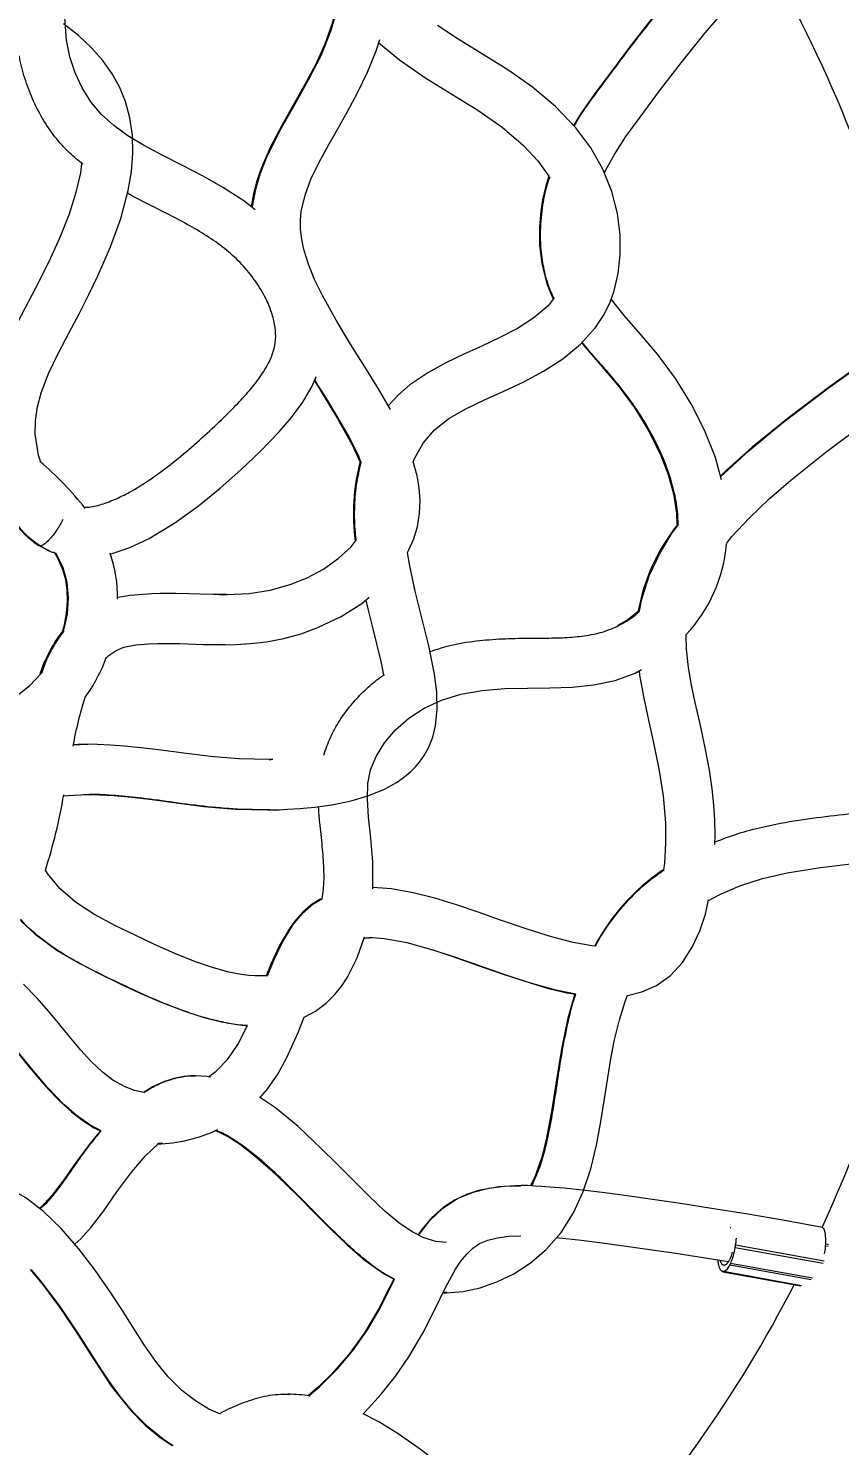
# Model space of a CAD drawing. Header units: millimetres. Extents: x -2254 to 2746, y -2930 to 2748.
# Drawn here: x 403.6 to 661.2, y -6.4 to 443.6 of the extents above; entities that cross this region are included whole.
import ezdxf

# ---------------------------------------------------------------- set-up
doc = ezdxf.new("R2010")
doc.units = ezdxf.units.MM
for name, color, linetype in [('DIKOM_ЗОНА', 80, 'Continuous'), ('DIKOM_ОБЪЕКТ', 7, 'Continuous'), ('DIKOM_РАЗМЕР_ЗОНА', 7, 'Continuous'), ('DIKOM_РАЗМЕР_ОБЪЕКТА', 7, 'Continuous')]:
    doc.layers.add(name, color=color, linetype=linetype)
doc.styles.add('style1', font='arialbd.ttf', dxfattribs={"width": 0.8})
doc.dimstyles.new('1-50', dxfattribs={"dimtxt": 300, "dimasz": 200, "dimexe": 100, "dimexo": 0, "dimgap": 100, "dimtad": 1, "dimtxsty": 'style1', "dimcen": 200, "dimclrd": 7, "dimclre": 7, "dimclrt": 7, "dimadec": 1, "dimazin": 2, "dimtfac": 1, "dimtmove": 0, "dimatfit": 2, "dimfxl": 0, "dimlwd": 25, "dimlwe": 18, "dimarcsym": 0})

# ---------------------------------------------------------------- blocks, each defined once
blk = doc.blocks.new('*D0')
at = {"layer": 'Defpoints', "color": 0, "transparency": 16777216}
for p in [(795.49, 231.6), (-196.96, 225.55), (795.49, -795.35)]:
    blk.add_point(p, dxfattribs=at)
at = {"layer": 'DIKOM_РАЗМЕР_ОБЪЕКТА', "color": 7, "lineweight": 18, "transparency": 16777216}
for p, q in [((795.49, 231.6), (795.49, -895.35)), ((-196.96, 225.55), (-196.96, -895.35))]:
    blk.add_line(p, q, dxfattribs=at)
at = {"layer": 'DIKOM_РАЗМЕР_ОБЪЕКТА', "color": 7, "lineweight": 25, "transparency": 16777216}
blk.add_line((3.04, -795.35), (595.49, -795.35), dxfattribs=at)
at = {"layer": 'DIKOM_РАЗМЕР_ОБЪЕКТА', "color": 7, "transparency": 16777216}
for points in [[(3.04, -762.02), (3.04, -828.68), (-196.96, -795.35)], [(595.49, -762.02), (595.49, -828.68), (795.49, -795.35)]]:
    blk.add_solid(points, dxfattribs=at)
at = {"layer": 'DIKOM_РАЗМЕР_ОБЪЕКТА', "color": 7, "transparency": 16777216, "insert": (299.27, -533.79), "char_height": 300, "attachment_point": 5, "style": 'style1'}
blk.add_mtext('{\\fArial|b0|i0|c204|p34;%%C1000}', dxfattribs=at)
blk = doc.blocks.new('*D1')
at = {"layer": 'Defpoints', "color": 0, "transparency": 16777216}
for p in [(-2253.64, 247.54), (2746.36, 247.54), (2746.36, -2829.65)]:
    blk.add_point(p, dxfattribs=at)
at = {"layer": 'DIKOM_РАЗМЕР_ЗОНА', "color": 7, "lineweight": 18, "transparency": 16777216}
for p, q in [((-2253.64, 247.54), (-2253.64, -2929.65)), ((2746.36, 247.54), (2746.36, -2929.65))]:
    blk.add_line(p, q, dxfattribs=at)
at = {"layer": 'DIKOM_РАЗМЕР_ЗОНА', "color": 7, "lineweight": 25, "transparency": 16777216}
blk.add_line((-2053.64, -2829.65), (2546.36, -2829.65), dxfattribs=at)
at = {"layer": 'DIKOM_РАЗМЕР_ЗОНА', "color": 7, "transparency": 16777216}
for points in [[(-2053.64, -2796.31), (-2053.64, -2862.98), (-2253.64, -2829.65)], [(2546.36, -2796.31), (2546.36, -2862.98), (2746.36, -2829.65)]]:
    blk.add_solid(points, dxfattribs=at)
at = {"layer": 'DIKOM_РАЗМЕР_ЗОНА', "color": 7, "transparency": 16777216, "insert": (256.79, -2568.08), "char_height": 300, "attachment_point": 5, "style": 'style1'}
blk.add_mtext('{\\fArial|b0|i0|c204|p34;%%C5000}', dxfattribs=at)

msp = doc.modelspace()

# ---------------------------------------------------------------- linework, layer by layer
at = {"layer": 'DIKOM_ЗОНА', "color": 3, "lineweight": 15}
msp.add_circle((246.358, 247.542), 2500, dxfattribs=at)
at = {"layer": 'DIKOM_ОБЪЕКТ', "color": 7, "linetype": 'Continuous', "lineweight": 15}
for p, q in [((421.296, 291.527), (421.098, 291.505)), ((411.873, 277.022), (412.133, 276.93)), ((466.422, 263.845), (465.21, 263.827)), ((481.186, 211.457), (480.143, 211.424)), ((479.578, 195.443), (480.21, 195.425)), ((510.051, 154.747), (511.877, 154.869)), ((511.849, 154.824), (510.621, 154.785)), ((478.176, 142.893), (476.895, 142.777)), ((456.658, 111.087), (456.085, 111.048)), ((446.274, 89.567), (444.894, 89.508)), ((626.421, 62.921), (626.649, 62.868)), ((628.073, 56.564), (656, 51.523)), ((656.319, 52.166), (628.183, 57.245)), ((656.745, 57.103), (657.599, 56.949)), ((657.639, 57.405), (656.776, 57.56)), ((622.653, 51.075), (622.656, 51.074)), ((626.318, 51.081), (652.134, 46.421)), ((626.56, 51.564), (652.592, 46.865)), ((624.139, 48.857), (648.909, 44.385)), ((624.283, 49.004), (649.104, 44.524)), ((535.22, 42.163), (536.362, 42.131)), ((486.127, 9.94), (484.33, 9.843))]:
    msp.add_line(p, q, dxfattribs=at)
at = {"layer": 'DIKOM_ОБЪЕКТ', "color": 7, "linetype": 'Continuous', "lineweight": 15, "flags": 128}
for points in [[(475.608, 385.948), (472.043, 388.761), (465.568, 392.964), (459.03, 396.64), (452.551, 399.987), (446.229, 403.199), (440.167, 406.457), (435.194, 409.471), (430.668, 412.724), (426.702, 416.284), (423.374, 420.213), (420.607, 424.627), (418.393, 429.432), (416.74, 434.506), (415.653, 439.764), (415.11, 446.897), (415.588, 454.196), (416.87, 461.762), (418.636, 469.507), (420.547, 477.371), (422.295, 485.395), (423.616, 493.546), (424.29, 501.83), (424.101, 509.299)], [(624.571, 473.433), (616.178, 463.93), (608.396, 454.87), (601.251, 446.213), (594.784, 437.961), (589.031, 430.298), (583.77, 423.245), (578.992, 416.478), (576.669, 412.758)], [(502.152, 454.323), (501.714, 451.43), (500.094, 445.121), (497.728, 438.505), (494.709, 431.927), (491.418, 425.753), (488.106, 419.931), (484.018, 412.731), (480.456, 405.913), (477.597, 399.407), (476.205, 395.449), (475.017, 391.011), (474.35, 386.941)], [(474.702, 386.663), (474.718, 386.946), (475.761, 392.468), (477.32, 397.626), (479.223, 402.442), (483.573, 411.273), (488.158, 419.422), (492.582, 427.225), (496.515, 434.895), (499.663, 442.611), (501.928, 450.546), (502.573, 454.286)], [(586.5, 397.596), (586.86, 398.41), (589.694, 403.546), (593.356, 409.182), (597.81, 415.366), (604.023, 423.671), (610.837, 432.601), (618.52, 442.081), (623.558, 447.991)], [(407.517, 305.816), (406.779, 308.031), (405.78, 314.689), (405.805, 319.066), (406.424, 323.439), (407.602, 327.877), (410.043, 334.191), (413.091, 340.513), (416.383, 346.766), (419.656, 352.96), (422.759, 359.034), (425.648, 365.001), (429.668, 374.198), (432.933, 383.214), (435.296, 392.077), (436.306, 398.041), (436.76, 403.933), (436.601, 409.682), (435.801, 415.189), (434.392, 420.318), (432.479, 424.94), (430.14, 429.142), (427.201, 433.309), (423.652, 437.382), (419.488, 441.296), (414.694, 444.98)], [(525.792, 305.876), (526.088, 306.758), (528.895, 311.868), (532.527, 316.087), (537.138, 319.661), (542.54, 322.788), (548.431, 325.639), (554.593, 328.431), (560.881, 331.393), (567.145, 334.727), (573.281, 338.655), (578.92, 343.267), (583.681, 348.552), (586.231, 352.399), (588.195, 356.342), (589.593, 360.178), (590.907, 365.735), (591.549, 371.693), (591.476, 378.052), (590.614, 384.752), (588.845, 391.722), (586.011, 398.821), (582.16, 405.623), (577.465, 411.924), (570.933, 418.775), (563.629, 424.893), (555.795, 430.352), (547.748, 435.368), (539.733, 440.303), (533.508, 444.439)], [(518.539, 322.544), (514.761, 329.094), (510.448, 336.091), (505.903, 343.32), (501.299, 350.872), (496.926, 358.744), (494.476, 363.837), (492.514, 368.718), (491.092, 373.352), (490.403, 376.636), (490.039, 379.738), (489.991, 382.639), (490.239, 385.368), (491.462, 390.64), (493.325, 395.627), (495.829, 400.914), (498.95, 406.69), (501.81, 411.701), (504.904, 417.122), (508.123, 423.047), (511.306, 429.597), (514.037, 436.374), (515.141, 439.98)], [(514.823, 438.939), (521.439, 433.533), (529.508, 427.984), (538.037, 422.69), (546.317, 417.554), (553.987, 412.22), (560.862, 406.335), (565.381, 401.468), (568.89, 396.642)], [(420.459, 400.592), (420.077, 397.644), (418.676, 391.395), (416.5, 384.541), (413.574, 377.138), (409.971, 369.259), (405.834, 361.026), (401.258, 352.371), (397.619, 345.338), (394.095, 337.532), (392.051, 331.746), (390.514, 325.429), (390.161, 322.252)], [(568.89, 396.642), (567.815, 393.136), (566.893, 389.124), (566.323, 385.654), (565.858, 380.441), (565.899, 374.795), (566.614, 368.757), (568.213, 362.426), (570.259, 357.545)], [(570.259, 357.545), (568.615, 355.51), (564.139, 351.702), (558.876, 348.317), (553.3, 345.363), (547.595, 342.682), (541.849, 340.077), (536.145, 337.351), (530.439, 334.233), (524.749, 330.381), (521.085, 327.236), (517.852, 323.735)], [(623.691, 300.278), (621.755, 307.344), (618.338, 315.99), (614.065, 324.366), (609.05, 332.404), (603.344, 340.092), (597.249, 347.274), (592.797, 352.42), (588.75, 357.529), (588.672, 357.65)], [(685.769, 349.612), (671.379, 339.413), (657.587, 329.476), (644.915, 319.936), (633.462, 310.647), (625.381, 303.435), (623.375, 301.431)], [(623.424, 301.251), (632.441, 309.59), (643.083, 318.354), (657.546, 329.317), (672.133, 339.824), (686.315, 349.867)], [(579.328, 343.72), (579.979, 342.87), (585.706, 336.233), (591.152, 329.772), (596.114, 323.006), (600.581, 315.722), (604.404, 307.956), (606.704, 301.911), (608.4, 295.778), (609.392, 289.639), (609.505, 286.022)], [(429.591, 276.712), (430.158, 276.831), (435.808, 278.773), (441.937, 281.652), (450.12, 286.56), (457.585, 291.939), (464.512, 297.58), (471.018, 303.373), (477.183, 309.256), (483.102, 315.356), (487.153, 320.06), (490.716, 324.906), (493.677, 329.949), (494.992, 333.051)], [(494.391, 331.632), (496.307, 328.57), (501.744, 319.729), (506.402, 311.326), (508.894, 305.88)], [(509.278, 305.742), (508.283, 308.197), (505.433, 313.86), (502.202, 319.536), (498.731, 325.233), (495.122, 330.984), (494.522, 331.943)], [(625.29, 280.046), (627.022, 282.221), (632.602, 288.218), (638.842, 294.168), (645.66, 300.095), (656.824, 309.01), (668.969, 318.065), (669.002, 318.089)], [(523.952, 277.142), (524.318, 277.781), (525.933, 281.471), (527.129, 285.445), (527.811, 289.578), (527.975, 293.685), (527.692, 297.668), (527.053, 301.482), (525.732, 306.085)], [(597.668, 258.522), (598.323, 262.058), (600.763, 269.761), (604.098, 276.873), (608.07, 283.384), (610.065, 286.086)], [(406.76, 279.475), (410.119, 277.647), (411.118, 277.291)], [(464.214, 263.862), (466.746, 263.842), (473.697, 264.198), (480.316, 265.19), (486.734, 266.97), (492.152, 269.161), (497.278, 271.916), (501.986, 275.213), (506.102, 279.012), (507.691, 281.049)], [(411.873, 277.022), (412.817, 275.474), (414.528, 271.513), (415.336, 268.574), (415.822, 265.328), (415.937, 261.721), (415.613, 257.804), (414.788, 253.653), (414.251, 251.974)], [(414.661, 251.944), (414.869, 252.506), (415.995, 257.614), (416.361, 262.737), (415.915, 267.691), (414.621, 272.325), (412.425, 276.822), (412.381, 276.885)], [(480.21, 195.425), (483.166, 195.524), (485.849, 195.672), (489.823, 195.893), (494.495, 196.314), (499.898, 197.058), (506.052, 198.324), (511.729, 200.012), (516.633, 202.038), (520.686, 204.294), (523.136, 206.027), (525.069, 207.674), (526.496, 209.103), (527.829, 210.658), (529.299, 212.73), (530.762, 215.386), (532.008, 218.593), (532.88, 222.186), (533.398, 227.364), (533.248, 232.829), (532.554, 238.535), (530.751, 247.577), (528.564, 256.471), (526.458, 264.872), (524.667, 272.884), (523.952, 277.142)], [(431.873, 262.95), (431.964, 262.976), (435.836, 263.66), (444.184, 264.218), (451.268, 264.137)], [(465.21, 263.827), (462.254, 263.829), (458.054, 263.915), (454.527, 264.033), (450.383, 264.166), (445.569, 264.23)], [(465.269, 247.828), (469.485, 247.927), (474.122, 248.232), (479.19, 248.834), (484.65, 249.865), (490.237, 251.387), (495.532, 253.305), (502.868, 256.818), (509.456, 261.011), (511.78, 262.944)], [(510.711, 262.055), (511.364, 259.251), (512.751, 253.743), (514.155, 248.177), (515.484, 242.561), (516.326, 238.339)], [(597.227, 258.4), (593.901, 255.776), (590.859, 254.045)], [(428.268, 243.6), (429.271, 244.617), (431.412, 246.058), (433.883, 247.061), (437.747, 247.881), (441.751, 248.184), (445.621, 248.23)], [(466.215, 247.85), (459.158, 247.905), (451.614, 248.135), (444.558, 248.217)], [(621.604, 184.499), (621.658, 187.471), (621.549, 192.252), (621.258, 196.958), (620.728, 202.114), (619.866, 208.023), (618.641, 214.607), (617.086, 221.81), (615.328, 229.58), (614.173, 235.038), (613.183, 240.686), (612.555, 246.459), (612.472, 250.799), (612.497, 251.088)], [(365.463, 223.133), (372.711, 223.33), (380.057, 224.24), (385.422, 225.418), (390.591, 227.051), (395.478, 229.168), (399.983, 231.793), (404, 234.942), (407.546, 238.67), (407.885, 239.144)], [(512.91, 170.437), (512.923, 170.551), (512.931, 178.899), (512.314, 186.485), (511.622, 193.156), (511.245, 198.949), (511.408, 203.851), (512.241, 208.129), (513.976, 212.425), (516.635, 216.718), (520.142, 220.824), (524.396, 224.572), (529.286, 227.781), (534.784, 230.313), (540.925, 232.154), (547.659, 233.34), (554.853, 233.954), (562.036, 234.146), (569.162, 234.196), (576.224, 234.431), (583.173, 235.139), (589.911, 236.57), (596.227, 238.874), (598.305, 239.999)], [(605.404, 176.419), (605.692, 178.595), (606.049, 184.937), (605.988, 191.35), (605.294, 199.891), (603.943, 208.49), (602.117, 217.249), (600.591, 223.985), (599.085, 230.933), (597.79, 238.188), (597.636, 239.637)], [(422.4, 216.306), (419.257, 216.234), (417.787, 216.138)], [(480.143, 211.424), (470.439, 211.681), (461.395, 212.41), (452.925, 213.45), (444.93, 214.527), (439.291, 215.208), (434.104, 215.714), (429.677, 216.041), (425.477, 216.249), (422.4, 216.306)], [(414.74, 199.871), (417.947, 200.174), (422.517, 200.306)], [(422.517, 200.306), (426.207, 200.254), (430.829, 200.023), (436.383, 199.539), (442.916, 198.749), (450.531, 197.695), (459.316, 196.58), (469.239, 195.736), (479.578, 195.443)], [(476.895, 142.777), (475.518, 142.799), (473.621, 142.921), (471.182, 143.218), (467.23, 143.978), (462.367, 145.284), (456.615, 147.235), (450.109, 149.834), (443.603, 152.726), (437.225, 155.75), (431.028, 158.797), (424.363, 162.378), (418.503, 166.207), (413.587, 170.458), (409.643, 175.224), (409.002, 176.327)], [(619.56, 166.657), (623.132, 168.626), (629.522, 171.375), (636.663, 173.662), (644.585, 175.49), (655.081, 177.182), (666.566, 178.522), (667.898, 178.649)], [(496.434, 167.191), (493.689, 165.483), (490.885, 163.108), (488.609, 160.631), (486.686, 158.074), (483.359, 152.441), (480.512, 146.285), (479.193, 142.986)], [(479.567, 143.02), (481.605, 147.946), (484.256, 153.459), (487.71, 159.052), (490.537, 162.469), (494.072, 165.6), (497.012, 167.356)], [(583.71, 152.189), (582.531, 152.267), (576.59, 153.328), (569.738, 155.109), (562.023, 157.543), (553.536, 160.48), (546.454, 162.971), (539.49, 165.323), (532.607, 167.431), (525.748, 169.176), (518.844, 170.401), (512.923, 170.795)], [(593.842, 136.552), (598.396, 137.676), (602.995, 139.685), (607.497, 142.887), (611.343, 147.056), (614.425, 151.864), (616.818, 157.079), (618.571, 162.342), (619.605, 166.853)], [(401.018, 160.547), (401.417, 160.075), (405.629, 156.088), (412.63, 150.914), (420.1, 146.558), (426.229, 143.428), (432.482, 140.38), (439.042, 137.317), (445.959, 134.325), (452.938, 131.65), (459.28, 129.604), (464.926, 128.171), (469.813, 127.295), (473.115, 126.952)], [(491.158, 129.7), (494.744, 131.608), (498.129, 134.131), (500.893, 136.861), (503.075, 139.579), (504.919, 142.372), (508.008, 148.494), (510.339, 155.171)], [(577.476, 136.97), (571.08, 138.234), (562.723, 140.587), (554.66, 143.237), (546.792, 145.986), (539.051, 148.681), (531.411, 151.158), (523.886, 153.218), (516.576, 154.568), (512.868, 154.856), (511.849, 154.824)], [(531.409, 151.159), (532.35, 150.883), (538.324, 148.924), (546.133, 146.198), (554.4, 143.294), (563.224, 140.399), (568.748, 138.809), (574.575, 137.413), (577.307, 136.953)], [(426.693, 93.531), (423.048, 95.474), (418.7, 98.573), (414.827, 101.967), (409.696, 107.312), (405.103, 112.71), (400.795, 117.983), (396.589, 122.973), (392.351, 127.5), (387.998, 131.343), (382.662, 134.74), (376.551, 137.376), (369.814, 139.496), (362.609, 141.401), (356.542, 143.051)], [(356.697, 143.075), (359.16, 142.373), (365.196, 140.8), (371.424, 139.086), (377.673, 136.966), (382.718, 134.652), (387.442, 131.598), (391.972, 127.599), (398.211, 120.724), (404.07, 113.587), (406.974, 110.097), (409.924, 106.725), (413.192, 103.288), (417.243, 99.559), (420.516, 97.017), (424.362, 94.575), (426.465, 93.562)], [(440.238, 105.789), (437.302, 106.405), (434.267, 107.491), (430.398, 109.625), (427.085, 112.179), (423.44, 115.668), (420.253, 119.176), (417.008, 123.028), (413.644, 127.148), (410.075, 131.459), (406.258, 135.802), (401.992, 140.142)], [(536.362, 42.131), (541.657, 42.55), (547.007, 43.716), (552.369, 45.59), (557.703, 48.181), (562.964, 51.577), (568.054, 55.909), (572.726, 61.284), (576.663, 67.516), (579.788, 74.35), (582.176, 81.559), (583.993, 89.005), (585.413, 96.561), (586.55, 103.718), (587.562, 110.354), (588.569, 116.475), (589.647, 122.081), (591.27, 128.781), (593.106, 134.665), (593.884, 136.658)], [(577.098, 137.045), (574.899, 129.382), (572.863, 119.544), (571.284, 109.762), (569.817, 100.305), (568.113, 91.268), (566.478, 84.872), (564.388, 78.935), (562.991, 76.132)], [(460.775, 110.742), (463.244, 112.5), (466.954, 116.328), (470.093, 120.96), (472.871, 126.378), (473.115, 126.952)], [(477.14, 104.13), (479.432, 106.719), (482.781, 111.588), (485.694, 116.885), (489.213, 124.743), (491.158, 129.7)], [(461.463, 110.601), (460.323, 110.835), (456.658, 111.087)], [(536.315, 58.131), (532.981, 58.425), (529.153, 59.579), (525.409, 61.486), (521.263, 64.34), (516.76, 68.11), (511.891, 72.694), (506.669, 77.894), (501.535, 83.091), (496.602, 88.009), (489.215, 94.947), (482.058, 100.847), (477.004, 104.221)], [(426.517, 93.625), (422.958, 89.364), (418.664, 83.48), (414.818, 77.989), (411.158, 73.153), (407.529, 69.247), (407.14, 68.937)], [(462.912, 93.709), (464.186, 93.202), (467.32, 91.544), (470.912, 89.198), (475.741, 85.453), (480.588, 81.183), (485.241, 76.748), (489.738, 72.271), (494.125, 67.83), (499.519, 62.424), (504.927, 57.251), (510.556, 52.411), (516.607, 48.13), (519.833, 46.358)], [(418.321, 57.553), (420.217, 59.298), (423.498, 62.977), (427.503, 68.229), (431.681, 74.179), (436.411, 80.598), (440.631, 85.483), (444.935, 89.51)], [(464.612, 3.601), (460.928, 5.263), (456.662, 7.82), (452.301, 11.192), (448.005, 15.469), (444.031, 20.388), (440.365, 25.658), (436.866, 31.094), (433.413, 36.533), (429.958, 41.819), (424.753, 49.317), (419.458, 56.244), (413.985, 62.543), (408.371, 67.987), (402.798, 72.287), (397.343, 75.369), (394.724, 76.44), (392.172, 77.232), (389.133, 77.886), (385.459, 78.177)], [(559.943, 76.237), (552.948, 75.821), (546.569, 74.612), (542.735, 73.373), (539.099, 71.711), (535.292, 69.263), (531.683, 66.032), (528.476, 62.241), (527.309, 60.518)], [(527.531, 60.405), (527.907, 60.997), (531.115, 65.099), (535.102, 68.935), (539.866, 72.059), (544.868, 74.144), (549.826, 75.383), (554.642, 76.016), (559.968, 76.162)], [(655.779, 62.939), (643.131, 65.193), (631.395, 67.209), (620.565, 68.97), (610.661, 70.467), (601.759, 71.755), (593.777, 72.899), (586.691, 73.859), (579.578, 74.724), (573.742, 75.335), (569.17, 75.736), (566.567, 75.914), (564.283, 76.059), (562.071, 76.185), (559.943, 76.237)], [(509.905, 3.761), (510.508, 4.33), (515.636, 9.947), (520.252, 15.793), (524.359, 21.789), (528.828, 29.383), (532.613, 36.839), (535.963, 43.682), (539.257, 49.655), (540.955, 52.207), (542.771, 54.471), (544.718, 56.345), (546.846, 57.762), (549.449, 58.865), (552.549, 59.642), (556.088, 60.089), (559.999, 60.237)], [(625.829, 51.974), (609.232, 54.609), (587.376, 57.731), (579.255, 58.76), (571.266, 59.604)], [(656.385, 54.491), (656.681, 56.144), (656.852, 58.684), (656.703, 60.833), (656.25, 62.35), (655.757, 62.848)], [(627.092, 55.038), (627.076, 54.978), (627.009, 54.743), (626.718, 53.846), (626.395, 53.04), (626.225, 52.678), (626.138, 52.508), (626.051, 52.345), (625.873, 52.042), (625.784, 51.903), (625.694, 51.772), (625.604, 51.65), (625.423, 51.43), (625.334, 51.334), (625.244, 51.246), (625.155, 51.167), (624.978, 51.036), (624.891, 50.985), (624.805, 50.942), (624.719, 50.909), (624.635, 50.885), (624.469, 50.866)], [(404.165, 49.506), (408.373, 44.49), (413.748, 37.193), (419.253, 28.973), (424.54, 20.658), (430.012, 12.465), (436.114, 4.77), (440.648, 0.168), (445.469, -3.821), (449.255, -6.358)], [(449.511, -6.367), (446.38, -4.328), (441.375, -0.251), (436.822, 4.32), (432.775, 9.182), (429.157, 14.169), (425.85, 19.157), (419.684, 28.842), (413.463, 38.076), (406.893, 46.733), (404.434, 49.571)], [(622.504, 52.502), (622.532, 52.113), (622.602, 51.548)], [(622.602, 51.548), (622.584, 51.399), (622.584, 51.265), (622.602, 51.158), (622.638, 51.088), (622.661, 51.071), (622.687, 51.066)], [(622.687, 51.066), (622.804, 50.591), (622.945, 50.17), (623.258, 49.561), (623.644, 49.161), (623.842, 49.057), (624.052, 49.003)], [(624.469, 50.866), (623.883, 51.158), (623.813, 51.244), (623.745, 51.342), (623.681, 51.45), (623.62, 51.569), (623.508, 51.838), (623.458, 51.988), (623.411, 52.148), (623.368, 52.317), (623.358, 52.367)], [(626.318, 51.081), (626.377, 51.105), (626.439, 51.184), (626.496, 51.309), (626.54, 51.457), (626.56, 51.564)], [(519.593, 46.627), (518.334, 44.063), (514.636, 36.775), (510.29, 29.494), (505.348, 22.626), (499.823, 16.287), (495.835, 12.381), (492.394, 9.462)], [(492.623, 9.428), (496.088, 12.364), (501.619, 17.887), (506.671, 23.912), (511.221, 30.402), (515.288, 37.313), (519.022, 44.72), (519.889, 46.469)], [(624.052, 49.003), (624.08, 48.907), (624.124, 48.86), (624.181, 48.868), (624.243, 48.933), (624.283, 49.004)], [(579.922, -52.855), (572.467, -46.125), (562.527, -37.047), (553.217, -28.604), (544.463, -20.875), (536.2, -13.928), (528.388, -7.829), (520.991, -2.627), (514.861, 1.153), (509.905, 3.761)]]:
    msp.add_lwpolyline(points, dxfattribs=at)
at = {"layer": 'DIKOM_ОБЪЕКТ', "color": 7, "linetype": 'Continuous', "lineweight": 15}
for centre, radius, start, end in [((261.699, 250.639), 433.571, 13.0348, 29.21392), ((337.337, 224.264), 107.601, 38.42243, 49.47527), ((573.807, 289.222), 67.023, 165.58446, 187.20463), ((427.007, 308.239), 35.268, 198.7034, 234.9648), ((657.72, 247.497), 61.509, 141.60148, 169.57188), ((576.96, 284.126), 48.522, 317.08681, 354.89323), ((391.911, 263.379), 39.981, 358.51522, 19.78165), ((448.488, 225.926), 42.725, 141.9798, 162.46968), ((449.51, 224.846), 44.474, 142.59121, 162.00266), ((380.71, 261.233), 50.721, 323.69888, 340.15829), ((533.263, 195.19), 117.369, 162.08169, 169.91909), ((237.4, 230.577), 179.983, 342.4464, 350.29842), ((642.279, 121.241), 66.483, 124.11862, 152.18935), ((258.569, 245.21), 436.947, 335.34078, 351.10118), ((457.177, 81.376), 29.707, 92.10775, 124.53345), ((443.54, 136.153), 46.723, 271.20045, 295.55252), ((606.615, 60.477), 21.809, 351.47881, 357.42263), ((607.949, 59.898), 20.398, 335.83702, 350.5927), ((626.957, 57.097), 1.237, 334.46206, 7.47523), ((623.26, 51.92), 3.171, 288.82822, 344.65329), ((275.459, 235.86), 417.619, 316.51272, 332.78747), ((486.302, -30.451), 40.392, 80.54931, 90.24819)]:
    msp.add_arc(centre, radius, start, end, dxfattribs=at)
for points, knots in [([(576.873, 412.544), (577.451, 413.511), (579.611, 417.127), (583.82, 422.927), (589.206, 430.103), (595.912, 439.132), (604.329, 449.775), (614.599, 461.864), (621.585, 469.742), (625.07, 473.67)], [0, 0, 0, 0, 0.0430573, 0.1610744, 0.2749206, 0.3882064, 0.5933795, 0.7972205, 1, 1, 1, 1]), ([(420.875, 400.472), (419.463, 401.599), (416.24, 404.17), (411.911, 409.054), (407.942, 414.86), (404.74, 421.128), (402.374, 427.699), (401.044, 432.296), (400.709, 434.706), (400.695, 434.812)], [0, 0, 0, 0, 0.1353423, 0.3087958, 0.482336, 0.653584, 0.8232998, 0.9922076, 1, 1, 1, 1]), ([(570.641, 357.552), (570.13, 358.615), (568.697, 361.597), (567.277, 366.881), (566.305, 373.15), (566.096, 380.033), (566.868, 387.38), (567.996, 393.096), (569.094, 396.007), (569.267, 396.465)], [0, 0, 0, 0, 0.0892389, 0.250443, 0.4089935, 0.5652803, 0.7650553, 0.9630428, 1, 1, 1, 1]), ([(421.117, 291.525), (421.515, 291.522), (423.44, 291.506), (426.982, 292.425), (431.659, 294.19), (437.239, 297.084), (443.527, 301.122), (450.401, 306.326), (457.104, 312.005), (463.075, 317.526), (468.341, 322.665), (472.79, 327.341), (476.703, 332.083), (479.632, 336.61), (481.449, 340.829), (482.232, 344.749), (482.029, 348.773), (481.051, 352.916), (479.152, 357.697), (476.173, 362.848), (472.055, 368.086), (467.165, 372.751), (461.625, 376.849), (455.565, 380.542), (449.23, 383.912), (442.756, 387.195), (438.012, 389.533), (435.472, 390.976), (435.064, 391.207)], [0, 0, 0, 0, 0.0079412, 0.0384178, 0.0719199, 0.1072837, 0.1623631, 0.2188775, 0.2762178, 0.3341125, 0.3774931, 0.4195537, 0.4595634, 0.4964588, 0.522943, 0.5468717, 0.5715631, 0.5985923, 0.6273754, 0.669406, 0.712362, 0.7558038, 0.8006844, 0.8472581, 0.895474, 0.9423794, 0.9907554, 1, 1, 1, 1]), ([(609.921, 285.89), (609.895, 287.345), (609.83, 291.003), (608.666, 296.82), (606.749, 303.273), (604.147, 309.607), (601.011, 315.767), (597.402, 321.71), (593.381, 327.431), (589.072, 332.715), (584.642, 337.8), (581.399, 341.401), (579.747, 343.54), (579.479, 343.888)], [0, 0, 0, 0, 0.0642502, 0.161534, 0.2613387, 0.3630362, 0.4661423, 0.5701676, 0.674786, 0.7806745, 0.8780656, 0.9801667, 1, 1, 1, 1]), ([(507.715, 280.84), (507.602, 281.746), (507.185, 285.128), (507.111, 291.083), (507.613, 298.547), (508.731, 303.377), (509.278, 305.742)], [0, 0, 0, 0, 0.1091952, 0.4071492, 0.7095825, 1, 1, 1, 1]), ([(407.282, 279.249), (405.809, 280.323), (402.959, 282.4), (399.58, 286.399), (396.881, 290.576), (395.081, 294.026), (394.296, 296.116), (394.077, 296.7)], [0, 0, 0, 0, 0.2489472, 0.4814451, 0.7027337, 0.9170483, 1, 1, 1, 1]), ([(414.52, 287.615), (414.248, 287.084), (413.685, 285.986), (412.607, 284.263), (411.381, 282.569), (409.92, 280.879), (408.391, 279.527), (407.642, 279.339), (407.282, 279.249)], [0, 0, 0, 0, 0.1312273, 0.2712167, 0.4210965, 0.5761959, 0.796473, 1, 1, 1, 1]), ([(407.282, 279.249), (407.07, 279.251), (406.848, 279.253), (406.772, 279.474), (406.768, 279.485)], [0, 0, 0, 0, 0.9512606, 1, 1, 1, 1]), ([(412.381, 276.885), (412.009, 276.987), (410.204, 277.483), (408.575, 278.467), (407.282, 279.249)], [0, 0, 0, 0, 0.206229, 1, 1, 1, 1]), ([(531.118, 245.737), (533.198, 246.418), (537.994, 247.987), (545.721, 249.172), (553.985, 249.847), (562, 249.983), (569.404, 249.977), (576.161, 250.216), (582.221, 250.937), (587.869, 252.381), (592.951, 254.945), (596.218, 257.062), (597.625, 258.479), (597.668, 258.522)], [0, 0, 0, 0, 0.0950066, 0.2189653, 0.3396989, 0.4568413, 0.5687199, 0.6629955, 0.7517987, 0.8347161, 0.9150711, 0.9973954, 1, 1, 1, 1]), ([(497.367, 212.812), (498.013, 214.709), (499.326, 218.56), (502.326, 223.826), (505.849, 228.668), (509.838, 232.954), (513.454, 236.23), (515.848, 237.884), (516.673, 238.455)], [0, 0, 0, 0, 0.1808164, 0.3672103, 0.5494199, 0.7287112, 0.9064692, 1, 1, 1, 1]), ([(417.78, 216.103), (418.776, 216.188), (420.316, 216.319), (421.859, 216.281), (422.405, 216.267)], [0, 0, 0, 0, 0.6467221, 1, 1, 1, 1]), ([(480.23, 195.479), (477.263, 195.492), (470.672, 195.522), (460.538, 196.363), (449.987, 197.743), (440.277, 199.165), (431.346, 200.017), (425.143, 200.437), (421.735, 200.248), (421.064, 200.211)], [0, 0, 0, 0, 0.1498528, 0.3328004, 0.5129278, 0.6868946, 0.8276942, 0.9660407, 1, 1, 1, 1]), ([(496.883, 167.279), (497.025, 168.219), (497.499, 171.354), (497.514, 176.917), (496.928, 184.034), (496.219, 190.528), (495.781, 194.749), (495.752, 196.426), (495.75, 196.487)], [0, 0, 0, 0, 0.0973442, 0.3245971, 0.5663558, 0.8283365, 0.993776, 1, 1, 1, 1]), ([(621.619, 185.308), (624.075, 186.235), (629.012, 188.1), (637.904, 190.408), (648.114, 192.292), (659.529, 193.742), (670.806, 194.884), (681.991, 195.916), (690.215, 196.658), (694.712, 197.099), (695.504, 197.176)], [0, 0, 0, 0, 0.1043439, 0.209737, 0.3659622, 0.5188913, 0.6697005, 0.8192755, 0.9681537, 1, 1, 1, 1]), ([(583.703, 152.174), (583.71, 152.189), (584.963, 154.877), (588.253, 159.824), (593.729, 166.65), (599.564, 172.24), (603.704, 175.205), (605.519, 176.504)], [0, 0, 0, 0, 0.0014944, 0.2658299, 0.5319331, 0.7949098, 1, 1, 1, 1]), ([(473.133, 126.994), (472.606, 127.013), (470.129, 127.102), (465.806, 127.926), (460.246, 129.249), (454.894, 130.927), (448.243, 133.343), (440.374, 136.668), (431.31, 140.956), (423.507, 144.762), (416.932, 148.298), (411.525, 151.619), (406.313, 155.61), (402.782, 158.671), (401.25, 160.59), (401.143, 160.724)], [0, 0, 0, 0, 0.0198089, 0.0931175, 0.1643603, 0.2340871, 0.3027224, 0.4286407, 0.5524326, 0.6759789, 0.7515646, 0.8297477, 0.910627, 0.9937724, 1, 1, 1, 1]), ([(563.395, 76.109), (564.022, 77.388), (565.499, 80.401), (567.138, 85.553), (568.782, 92.111), (570.17, 99.715), (571.475, 108.303), (572.803, 117.17), (574.52, 126.215), (576.024, 132.891), (577.277, 136.41), (577.476, 136.97)], [0, 0, 0, 0, 0.0686278, 0.1616916, 0.258487, 0.3923843, 0.5309352, 0.6736613, 0.820647, 0.9714483, 1, 1, 1, 1]), ([(440.239, 105.722), (440.849, 106.126), (442.717, 107.364), (446.161, 109.027), (450.619, 110.469), (454.216, 111.164), (456.256, 111.016), (456.678, 110.985)], [0, 0, 0, 0, 0.1239502, 0.3796523, 0.6484233, 0.9272504, 1, 1, 1, 1]), ([(407.217, 68.877), (407.642, 69.205), (409.412, 70.574), (412.054, 73.819), (415.432, 78.313), (418.927, 83.404), (422.593, 88.612), (425.36, 91.932), (426.693, 93.531)], [0, 0, 0, 0, 0.0517148, 0.2156164, 0.395309, 0.5878086, 0.80155, 1, 1, 1, 1]), ([(519.889, 46.469), (518.915, 46.964), (515.793, 48.552), (511.098, 52.078), (505.791, 56.623), (500.913, 61.303), (495.507, 66.704), (489.529, 72.805), (482.86, 79.412), (477.008, 84.706), (471.987, 88.682), (467.9, 91.356), (464.905, 93.116), (463.2, 93.647), (462.949, 93.725)], [0, 0, 0, 0, 0.0444681, 0.1426421, 0.2361321, 0.32614, 0.4140493, 0.5428407, 0.6686863, 0.7908054, 0.8602408, 0.9268315, 0.9892459, 1, 1, 1, 1]), ([(486.488, 9.801), (485.557, 9.839), (482.328, 9.973), (476.898, 8.968), (470.546, 6.846), (466.394, 4.975), (464.423, 3.798), (464.316, 3.734)], [0, 0, 0, 0, 0.1205442, 0.4180153, 0.7066333, 0.9840581, 1, 1, 1, 1])]:
    msp.add_open_spline(points, degree=3, knots=knots, dxfattribs=at)
for points in [[(480.003, 211.477), (480.662, 211.466)], [(476.845, 142.862), (479.527, 142.925)], [(536.495, 42.243), (535.229, 42.183)]]:
    msp.add_open_spline(points, degree=1, dxfattribs=at)

# ---------------------------------------------------------------- dimensions: what is measured, and where the dimension line sits
at = {"layer": 'DIKOM_РАЗМЕР_ЗОНА'}
dim = msp.add_linear_dim(base=(2746.358, -2829.645), p1=(-2253.642, 247.542), p2=(2746.358, 247.542), text='{\\fArial|b0|i0|c204|p34;%%C5000}', dimstyle='1-50', dxfattribs=at)
dim.commit()
dim.dimension.update_dxf_attribs({"geometry": '*D1', "text_midpoint": (256.79, -2829.645), "dimtype": 160})
at = {"layer": 'DIKOM_РАЗМЕР_ОБЪЕКТА'}
dim = msp.add_linear_dim(base=(795.491, -795.35), p1=(-196.959, 225.553), p2=(795.491, 231.6), text='{\\fArial|b0|i0|c204|p34;%%C1000}', dimstyle='1-50', dxfattribs=at)
dim.commit()
dim.dimension.update_dxf_attribs({"geometry": '*D0', "text_midpoint": (299.266, -795.35), "dimtype": 160})

doc.saveas('drawing.dxf')
